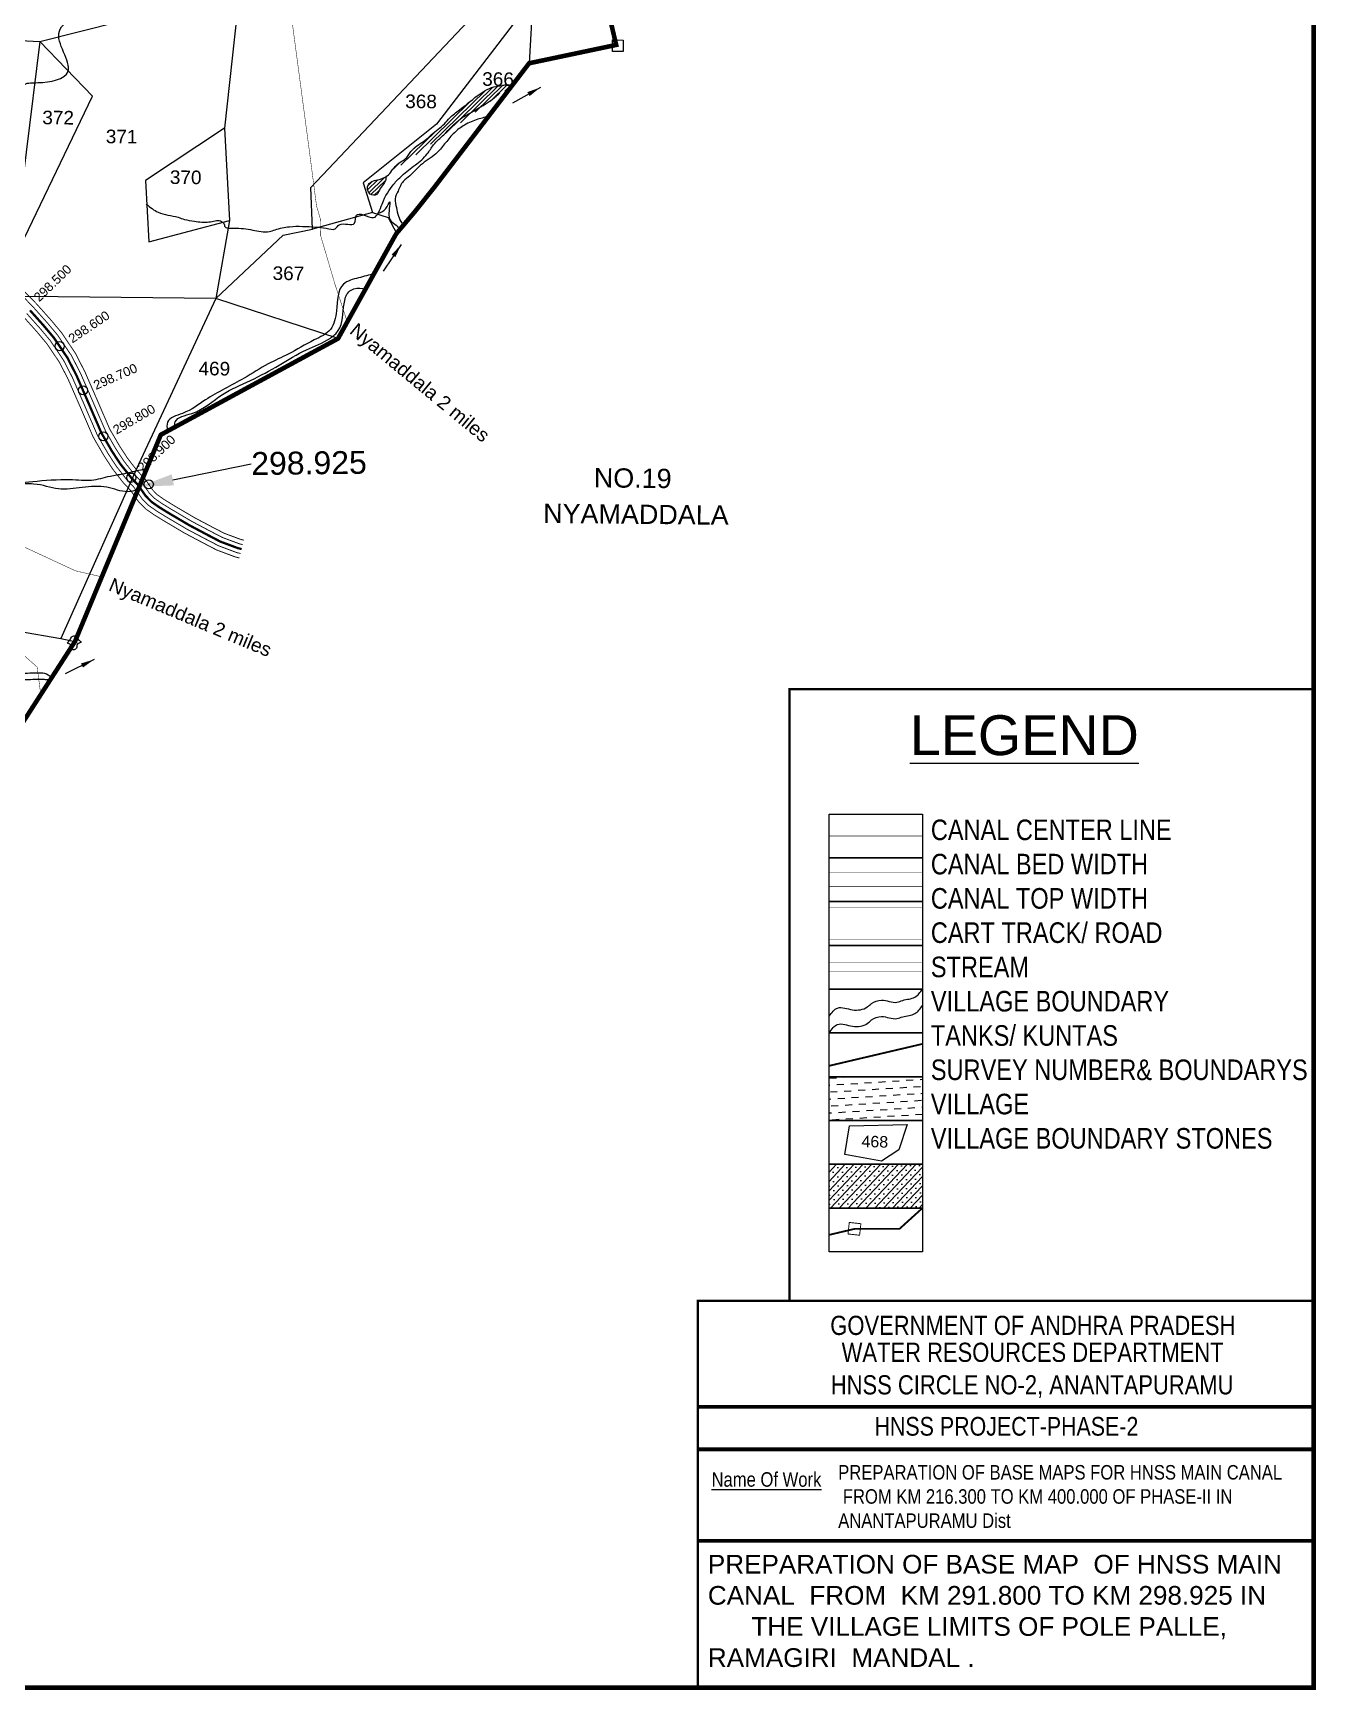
# Model space of a CAD drawing. Header units: feet. Extents: x 771100 to 779038, y 1577893 to 1588127.
# Drawn here: x 776065 to 778868, y 1577893 to 1581513 of the extents above; entities that cross this region are included whole.
import ezdxf
from ezdxf import colors
from ezdxf.entities.mleader import LeaderData, LeaderLine
from ezdxf.enums import TextEntityAlignment as Align
from ezdxf.math import Vec2, Vec3

# ---------------------------------------------------------------- set-up
doc = ezdxf.new("R2010")
doc.units = ezdxf.units.FT
doc.header["$LTSCALE"] = 15
doc.header["$MEASUREMENT"] = 0
doc.header["$PDMODE"] = 32
doc.header["$PDSIZE"] = 20
doc.linetypes.add('ACAD_ISO02W100', pattern=[15, 12, -3])
doc.linetypes.add('HIDDEN2', pattern=[0.1875, 0.125, -0.0625])
for name, color, linetype in [('CANAL1', 7, 'Continuous'), ('CSMark', 72, 'Continuous'), ('FRAME 025', 7, 'Continuous'), ('PAPER SIZE', 10, 'Continuous'), ('PLOT', 7, 'Continuous'), ('PLOT NO', 7, 'Continuous'), ('ROADS', 6, 'Continuous'), ('TABLE', 7, 'Continuous'), ('tank', 4, 'Continuous'), ('TANKS-STREAM', 4, 'Continuous'), ('TEXT', 7, 'Continuous'), ('TITLEBLOCK', 7, 'Continuous'), ('VILLAGE', 30, 'Continuous'), ('VILLAGE STONES', 240, 'Continuous')]:
    doc.layers.add(name, color=color, linetype=linetype)
doc.layers.add('VILLAGE BOUNDRY', color=5, linetype='HIDDEN2', lineweight=100)
doc.styles.add('A', font='arial.ttf')
doc.styles.add('ARIALN', font='ARIALN.TTF')
doc.styles.get("Standard").update_dxf_attribs({"font": 'arial.ttf'})
doc.linetypes.add('DOTS', pattern='A,1e-06,-3,["●",Standard,S=3,R=0,X=-1.25,Y=-1.25],-3', length=6.000001)
doc.dimstyles.get("Standard").update_dxf_attribs({"dimtxt": 0.18, "dimasz": 0.18, "dimexe": 0.18, "dimexo": 0.0625, "dimgap": 0.09, "dimtad": 0, "dimtih": 1, "dimtoh": 1, "dimdec": 4, "dimzin": 0, "dimdsep": 46, "dimtxsty": 'Standard', "dimcen": 0.09, "dimadec": 0, "dimazin": 0, "dimtfac": 1, "dimtdec": 4, "dimtofl": 0, "dimtmove": 0, "dimatfit": 3, "dimfxl": 1, "dimtolj": 1, "dimtzin": 0, "dimarcsym": 0})

msp = doc.modelspace()

# ---------------------------------------------------------------- hatches: boundary and pattern name
at = {"layer": 'tank'}
h = msp.add_hatch(dxfattribs=at)
h.set_pattern_fill('DASH', color=256, scale=121.505087, angle=3.5405, style=0)
h.set_pattern_definition([(3.5405362, (4521.49, -117899.48), (14.2212084, 16.09708578), [15.18813582, -15.18813582])])
h.paths.add_polyline_path([(777804.4, 1579232.3), (778008.4, 1579232.3), (778008.4, 1579136.7), (777804.4, 1579136.7)])
at = {"layer": 'TANKS-STREAM'}
h = msp.add_hatch(dxfattribs=at)
h.set_pattern_fill('ANSI31', color=256, scale=49.440822, angle=-0.6001)
h.set_pattern_definition([(44.39992316, (-7831.697, 26050.414), (-4.32398543, 4.415520388), [])])
edge = h.paths.add_edge_path()
edge.add_spline(control_points=[(777113.8, 1581398.7), (777108.5, 1581399.7), (777100.4, 1581401.3), (777086.7, 1581397.3), (777064, 1581395.5), (777032.6, 1581374.2), (777003, 1581349.1), (776977.1, 1581330.7), (776960.4, 1581309.1), (776939.6, 1581296), (776919, 1581273.9), (776894.6, 1581263.9), (776882.3, 1581237.1), (776855.5, 1581226.8), (776843.8, 1581199.9), (776822.5, 1581192.9), (776807.9, 1581190), (776793.3, 1581182.2), (776796.4, 1581158.8), (776817.7, 1581156.9), (776821.7, 1581171.7), (776829.2, 1581180.6), (776836, 1581190.6), (776836.5, 1581197.5), (776836.7, 1581201.1)], knot_values=[0, 0, 0, 0, 15.904713, 24.503512, 42.856624, 84.458263, 134.80407, 162.377727, 179.769076, 217.014376, 235.70285, 271.185267, 292.131874, 320.537179, 352.083117, 373.797926, 384.43162, 398.232756, 419.428685, 434.381395, 445.786333, 460.60708, 470.625033, 481.297577, 481.297577, 481.297577, 481.297577], degree=3, periodic=0)
at = {"layer": 'VILLAGE', "linetype": 'Continuous'}
h = msp.add_hatch(dxfattribs=at)
h.set_pattern_fill('SACNCR', color=256, scale=150, angle=1.5303, style=0)
h.set_pattern_definition([(46.5303199, (4189.109, -9448.021), (-10.20569814, 9.6745869), []), (46.5303199, (4199.049, -9447.755), (-10.20569814, 9.6745869), [0, -14.0625])])
h.paths.add_polyline_path([(777804.4, 1579041), (778008.4, 1579041), (778008.4, 1578945.3), (777804.4, 1578945.3)])

# ---------------------------------------------------------------- linework, layer by layer
msp.add_point((776318, 1580527))
at = {"layer": 'CANAL1', "color": 5, "const_width": 2}
for points in [[(776035.4, 1580945.3), (776065.8, 1580913.9), (776096.2, 1580879.9), (776119, 1580852.7), (776149, 1580808.3), (776169.2, 1580768.8), (776195.6, 1580708.3), (776223.4, 1580643.6), (776246, 1580604.6), (776263.5, 1580577.9), (776284.5, 1580550.8), (776301.4, 1580532.8), (776319.1, 1580507.8), (776330.2, 1580496.5), (776345.9, 1580485.5), (776366, 1580473.1), (776411.3, 1580446.3), (776451.5, 1580425), (776478.8, 1580410.8), (776516.2, 1580396.8), (776523.4, 1580395.1)], [(776051.2, 1580900.3), (776081.1, 1580866.8), (776103, 1580840.7), (776131.7, 1580798.1), (776151.1, 1580760.2), (776177.3, 1580700.3), (776205.5, 1580634.6), (776229, 1580594.1), (776247.2, 1580566.3), (776269.2, 1580537.8), (776285.9, 1580520.1), (776303.7, 1580494.9), (776317.2, 1580481.2), (776334.9, 1580468.7), (776355.6, 1580456), (776401.5, 1580428.8), (776442.2, 1580407.3), (776470.7, 1580392.5), (776510.5, 1580377.6), (776518.5, 1580375.7)]]:
    msp.add_lwpolyline(points, dxfattribs=at)
at = {"layer": 'CANAL1', "color": 1, "const_width": 2}
for points in [[(776042.3, 1580952.5), (776073.2, 1580920.7), (776103.7, 1580886.5), (776127, 1580858.8), (776157.6, 1580813.4), (776178.3, 1580773), (776204.8, 1580712.3), (776232.4, 1580648.1), (776254.6, 1580609.9), (776271.6, 1580583.8), (776292.1, 1580557.3), (776309.2, 1580539.2), (776326.8, 1580514.2), (776336.7, 1580504.1), (776351.4, 1580493.8), (776371.2, 1580481.6), (776416.1, 1580455), (776456.1, 1580433.8), (776482.9, 1580419.9), (776519.1, 1580406.4), (776525.8, 1580404.8)], [(776043.9, 1580893.4), (776073.5, 1580860.3), (776095, 1580834.6), (776123.1, 1580793), (776142.1, 1580755.9), (776168.1, 1580696.4), (776196.6, 1580630.1), (776220.5, 1580588.9), (776239, 1580560.5), (776261.6, 1580531.3), (776278.1, 1580513.8), (776296, 1580488.5), (776310.7, 1580473.5), (776329.4, 1580460.4), (776350.5, 1580447.4), (776396.6, 1580420.1), (776437.6, 1580398.4), (776466.6, 1580383.3), (776507.6, 1580368), (776516.1, 1580366)]]:
    msp.add_lwpolyline(points, dxfattribs=at)
at = {"layer": 'CANAL1', "color": 1, "linetype": 'HIDDEN2', "ltscale": 5, "const_width": 5}
msp.add_lwpolyline([(776058.5, 1580907.1), (776088.6, 1580873.4), (776111, 1580846.7), (776140.4, 1580803.2), (776160.2, 1580764.5), (776186.4, 1580704.3), (776214.5, 1580639.1), (776237.5, 1580599.4), (776255.3, 1580572.1), (776279.8, 1580541.2), (776279.8, 1580541.2), (776293.6, 1580526.5), (776311.4, 1580501.4), (776323.7, 1580488.8), (776340.4, 1580477.1), (776360.8, 1580464.5), (776406.4, 1580437.6), (776446.9, 1580416.1), (776474.7, 1580401.6), (776513.4, 1580387.2), (776521, 1580385.4)], dxfattribs=at)
at = {"layer": 'CANAL1', "color": 1, "linetype": 'HIDDEN2', "ltscale": 100, "const_width": 1}
msp.add_lwpolyline([(777804.4, 1579758.5), (778008.4, 1579758.5)], dxfattribs=at)
at = {"layer": 'CANAL1', "color": 5, "ltscale": 100, "const_width": 1}
for points in [[(778008.4, 1579677.8), (777804.4, 1579677.8)], [(778008.4, 1579647.8), (777804.4, 1579647.8)]]:
    msp.add_lwpolyline(points, dxfattribs=at)
at = {"layer": 'CANAL1', "color": 1, "ltscale": 100, "const_width": 1}
for points in [[(778008.4, 1579602.2), (777804.4, 1579602.2)], [(778008.4, 1579532.2), (777804.4, 1579532.2)]]:
    msp.add_lwpolyline(points, dxfattribs=at)
at = {"layer": 'CSMark', "color": 5, "const_width": 5}
for points in [[(778863, 1578742.6), (777718.1, 1578742.6), (777718.1, 1580079.2), (778863, 1580079.2)], [(778863.3, 1578742.6), (777517.9, 1578742.6), (777517.9, 1577897.6), (778863.3, 1577897.6)]]:
    msp.add_lwpolyline(points, close=True, dxfattribs=at)
at = {"layer": 'CSMark', "color": 3}
for p in [(776123.2, 1580828.7), (776174.3, 1580732.1), (776218.7, 1580631.9), (776279.8, 1580541.2)]:
    msp.add_point(p, dxfattribs=at)
at = {"layer": 'FRAME 025', "lineweight": -3, "const_width": 8.16}
for points in [[(777519.6, 1578510.9), (778863, 1578510.9)], [(777519.6, 1578418.2), (778863, 1578418.2)], [(777519.6, 1578218.4), (778863, 1578218.4)]]:
    msp.add_lwpolyline(points, dxfattribs=at)
at = {"layer": 'PAPER SIZE', "color": 5, "const_width": 10}
msp.add_lwpolyline([(771105.5, 1588121.9), (778863, 1588121.9), (778863, 1577897.6), (771105.5, 1577897.6)], close=True, dxfattribs=at)
at = {"layer": 'PLOT'}
for points in [[(775698.8, 1581540.8), (775950.9, 1581501.4), (776079.7, 1581494.6), (776516.6, 1581605.1), (776582.3, 1581706.4), (776690.8, 1581726.7), (776906.5, 1581991.7), (776984.7, 1581955.4), (777048.3, 1581954.9), (777129.7, 1582171.4), (777578.4, 1581994.9)], [(776516.6, 1581605.1), (776483.8, 1581305.1), (776494.1, 1581103.2), (776464.6, 1580932.6), (776611.6, 1581071.2), (776676, 1581084.2)], [(776806.9, 1581121.1), (776676, 1581084.2), (776672.2, 1581175.6), (777092.6, 1581620.8)], [(777157.5, 1581589.3), (776946.7, 1581314), (776786.3, 1581185.8), (776806.9, 1581121.1), (776841.3, 1581109.8), (776859.6, 1581075.5)], [(777157.5, 1581589.3), (777149, 1581446.9)], [(776731.5, 1580845.3), (776464.6, 1580932.6), (776120.3, 1580936.4), (775958.4, 1580937.2), (775540, 1580931.7), (775794.2, 1581093.1), (775828.2, 1581087.2), (775885.6, 1581046.4), (775918.9, 1581031.4), (775963, 1581040.9), (776004.1, 1581028), (776020, 1581011), (776194.8, 1581375), (776079.7, 1581494.6), (776020, 1581011)], [(776483.8, 1581305.1), (776311, 1581190.4), (776317.9, 1581056.9), (776494.1, 1581103.2)], [(776464.6, 1580932.6), (776295.3, 1580570.4), (776125.6, 1580189.7)], [(773063.9, 1579966), (773254.6, 1579810.8), (773457, 1579520), (773487.8, 1579462.7), (773468.8, 1579285.7), (773457, 1579154.2), (773785.4, 1578879.9), (773907.4, 1578977.7), (774204.8, 1579010.5), (774460.2, 1579266.5), (774607.8, 1579419.7), (774876.2, 1579650.6), (775036.1, 1579787.8), (775298.8, 1580012.5), (775426.8, 1580121), (775645, 1580210.8), (775808.6, 1580202.8), (776033.1, 1580206.1), (776125.6, 1580189.7), (776156.8, 1580183.5)]]:
    msp.add_lwpolyline(points, dxfattribs=at)
at = {"layer": 'PLOT NO'}
for points in [[(777804.4, 1579806.3), (778008.4, 1579806.3), (778008.4, 1579710.6), (777804.4, 1579710.6)], [(777804.4, 1579710.6), (778008.4, 1579710.6), (778008.4, 1579615), (777804.4, 1579615)], [(777804.4, 1579615), (778008.4, 1579615), (778008.4, 1579519.3), (777804.4, 1579519.3)], [(777804.4, 1579519.3), (778008.4, 1579519.3), (778008.4, 1579423.7), (777804.4, 1579423.7)], [(777804.4, 1579423.7), (778008.4, 1579423.7), (778008.4, 1579328), (777804.4, 1579328)], [(777804.4, 1579328), (778008.4, 1579328), (778008.4, 1579232.3), (777804.4, 1579232.3)], [(777804.4, 1579232.3), (778008.4, 1579232.3), (778008.4, 1579136.7), (777804.4, 1579136.7)], [(777804.4, 1579136.7), (778008.4, 1579136.7), (778008.4, 1579041), (777804.4, 1579041)], [(777804.4, 1579041), (778008.4, 1579041), (778008.4, 1578945.3), (777804.4, 1578945.3)], [(777804.4, 1578945.3), (778008.4, 1578945.3), (778008.4, 1578849.7), (777804.4, 1578849.7)]]:
    msp.add_lwpolyline(points, close=True, dxfattribs=at)
msp.add_lwpolyline([(777838.6, 1579062.3), (777849, 1579125.4), (777975, 1579128.2), (777956.8, 1579072.9), (777918.8, 1579047.6), (777838.6, 1579062.3)], dxfattribs=at)
at = {"layer": 'PLOT NO', "color": 4}
for points in [[(777804.4, 1579364.5), (777823.1, 1579382.5), (777855.9, 1579378.7), (777887.9, 1579384.8), (777897.3, 1579392.4), (777918.9, 1579399.7), (777936, 1579397), (777952.7, 1579395.2), (777965.4, 1579399.2), (777991.9, 1579406.3), (778008.4, 1579423.7)], [(777804.4, 1579328.6), (777823.1, 1579346.7), (777855.9, 1579342.8), (777887.9, 1579348.9), (777897.3, 1579356.6), (777918.9, 1579363.9), (777936, 1579361.1), (777952.7, 1579359.4), (777965.4, 1579363.4), (777991.9, 1579370.5), (778008.4, 1579387.8)]]:
    msp.add_spline(points, degree=3, dxfattribs=at)
at = {"layer": 'ROADS', "linetype": 'HIDDEN2', "ltscale": 10, "const_width": 1}
for points in [[(776751.6, 1580882.1), (776724.2, 1580966.1), (776693.7, 1581069.6), (776692.9, 1581106.5), (776684.4, 1581136), (776669.2, 1581252.9), (776621.8, 1581608.4), (776588.7, 1581691.9), (776515.2, 1581786.9), (776506.3, 1581822.1), (776439, 1581930.6), (776395, 1582016.3), (776369.9, 1582046.6), (776310.5, 1582185.6), (776283.5, 1582219.6), (776279.9, 1582261.5), (776258.4, 1582328), (776254.1, 1582361.4), (776184.5, 1582496.4), (776187.4, 1582586.9)], [(776213.9, 1580325), (776157.7, 1580337.9), (776028.2, 1580398.1), (775856.8, 1580409.5), (775708.3, 1580421.6), (775679.4, 1580425.6), (775670.2, 1580450.5), (775570.4, 1580500.2), (775543.9, 1580491.2), (775502.2, 1580517.2), (775487.1, 1580553.8), (775407.6, 1580599.7), (775346.2, 1580668.6), (775257.4, 1580767.5), (775187, 1580820.1), (775130.1, 1580869.4), (775063.8, 1580896.6)], [(777804.4, 1579461.5), (778008.4, 1579461.5)]]:
    msp.add_lwpolyline(points, dxfattribs=at)
at = {"layer": 'ROADS', "linetype": 'DOTS', "ltscale": 0.5, "const_width": 1}
for points in [[(776080.9, 1580076.1), (776074.1, 1580127.5), (776023.3, 1580173)], [(777804.4, 1579481.5), (778008.4, 1579481.5)]]:
    msp.add_lwpolyline(points, dxfattribs=at)
at = {"layer": 'TANKS-STREAM'}
for points in [[(777623.7, 1581996.1), (777584.2, 1582051.1), (777578.4, 1582074.7), (777565.2, 1582110.3), (777551, 1582137), (777527.2, 1582158.8), (777475, 1582173), (777426.2, 1582179.9), (777380.2, 1582186.3), (777343.6, 1582186.7), (777274.5, 1582196.6), (777204.3, 1582207.9), (777142.2, 1582215.9), (777108.1, 1582220.9), (777081.8, 1582227.1), (777054.1, 1582234.1), (777023.9, 1582241.1), (776954, 1582243.9), (776932.8, 1582241.7), (776902.9, 1582233.2), (776873.3, 1582228.2), (776842.4, 1582224.7), (776824.8, 1582227.7), (776803.4, 1582230.4), (776728.7, 1582249.1), (776654.4, 1582270.9), (776615.1, 1582282.9), (776486.5, 1582307), (776470.1, 1582302.6), (776434.6, 1582291.8), (776395.1, 1582282.1), (776353.9, 1582264.5), (776328, 1582262), (776273.6, 1582267.1), (776258.1, 1582290.3), (776209.5, 1582320.5), (776187.6, 1582352), (776126.8, 1582384.7), (776073.3, 1582405.5), (776045.4, 1582411.3), (775993.4, 1582411.9), (775964.8, 1582400.5), (775905.8, 1582390.8), (775871.7, 1582378.4), (775840.4, 1582362.5), (775808.4, 1582346.6), (775764.2, 1582316), (775742.1, 1582300.7), (775714.3, 1582276.9), (775685.8, 1582252.5), (775634.2, 1582216), (775592.3, 1582200.9), (775574.3, 1582173.5), (775561.4, 1582151), (775553.5, 1582138.4), (775550.5, 1582128.5), (775568.7, 1582108.5), (775576.4, 1582103.5), (775591.1, 1582089.2), (775613.5, 1582062.9), (775630.3, 1582042.2), (775645.6, 1582018), (775668.4, 1581964.4), (775689.7, 1581902.7), (775695.2, 1581885.7), (775688, 1581878.7), (775658, 1581850.7), (775646.6, 1581841.7), (775631.6, 1581831.2), (775617.4, 1581822.2), (775591.8, 1581812.6), (775581.2, 1581812), (775577.5, 1581796.5), (775567.3, 1581769.9), (775561.5, 1581746.7), (775534.5, 1581724.7), (775523.8, 1581704.3), (775497.6, 1581696.5), (775474.5, 1581689.8), (775459.8, 1581683.7), (775418.1, 1581665.9), (775399.9, 1581651.5), (775389.6, 1581632.5), (775384.6, 1581621), (775368.4, 1581604.8), (775362, 1581597.3), (775356.4, 1581593.5), (775337.6, 1581589.9), (775308.9, 1581591.4), (775265.3, 1581591.9), (775234.7, 1581592.9), (775210.7, 1581599), (775198.9, 1581603.7), (775183.9, 1581602.8), (775148.3, 1581596.6), (775120.8, 1581590.6), (775099.7, 1581579), (775050.1, 1581562.9), (775024.3, 1581550.4), (775019.2, 1581541.5), (774976.8, 1581528.6), (774944.9, 1581513.9), (774934.7, 1581499.6), (774927.2, 1581475.7), (774925.3, 1581451.3), (774925.6, 1581425.7), (774926.6, 1581411.8), (774910.1, 1581387.1), (774890.4, 1581367.8), (774862.4, 1581350.3), (774839.4, 1581331.7), (774828.7, 1581320.7), (774819.1, 1581311.9), (774800.7, 1581308.2), (774778.6, 1581276.1), (774775.3, 1581270.6), (774752.1, 1581237.3), (774728.3, 1581219.5), (774711.7, 1581204.6), (774700.7, 1581201.1), (774677.8, 1581209.3), (774653.7, 1581217), (774623.4, 1581225.5), (774605.1, 1581232), (774580, 1581237.7), (774541.7, 1581243.3), (774492.3, 1581246), (774467.7, 1581249.6), (774428.9, 1581258.2), (774379.6, 1581267.2), (774312.6, 1581274.5), (774278.1, 1581288.9), (774251.9, 1581297.4), (774210.8, 1581318.2), (774172.7, 1581330), (774128.1, 1581337.9), (774081.2, 1581340.2), (774056.1, 1581326.4), (774034.1, 1581314.4), (774002.8, 1581300.3), (774000.9, 1581281.5), (774008.5, 1581261.7), (774005.4, 1581254.7), (773998.2, 1581240.9), (773991.9, 1581229.2), (773973, 1581220.6), (773959.8, 1581211.5), (773930.2, 1581193), (773910.4, 1581185.4), (773819.3, 1581195.5), (773780.2, 1581185.8), (773773, 1581167.1), (773768.9, 1581152.2), (773764.4, 1581139.2), (773752.5, 1581133.6), (773733.2, 1581131.2), (773699.1, 1581112.9), (773692.8, 1581098.6), (773685.2, 1581084.6), (773684.6, 1581069.8), (773685.8, 1581063.6), (773691.8, 1581048.7), (773704.8, 1581030.1), (773719.1, 1581013.8), (773726.4, 1581000.6), (773730.2, 1580989.2), (773727.8, 1580967.3), (773725.7, 1580939.8), (773713.5, 1580900.5), (773708, 1580880), (773705.8, 1580841), (773706.6, 1580825.7), (773705.1, 1580811.3), (773696.5, 1580784), (773691.5, 1580772.6), (773683, 1580757.4), (773674.5, 1580740), (773663.5, 1580729.1), (773646.7, 1580717.5), (773631.2, 1580706.3), (773616, 1580679.3), (773596.6, 1580665.9), (773582, 1580648.1), (773579.5, 1580626.4), (773568.8, 1580614.2), (773554.1, 1580589), (773536.3, 1580562), (773526.1, 1580547.7), (773520.2, 1580528.9), (773511.7, 1580513.7), (773498.7, 1580491.1), (773454.5, 1580462.4), (773413.6, 1580446.6), (773383.6, 1580431.6), (773361.6, 1580423.5), (773297.8, 1580400.1), (773264, 1580390), (773246.4, 1580383.6), (773242.6, 1580363.9), (773244.9, 1580343.5), (773235.2, 1580331.7), (773211.4, 1580326.7), (773194.7, 1580322.1), (773179.8, 1580317.4), (773163.5, 1580307.1), (773146.3, 1580297.2), (773124.3, 1580290), (773104.9, 1580284.9), (773074.2, 1580279.6), (773063.8, 1580266.8), (773026.8, 1580251.5), (772977, 1580229.7), (772955.4, 1580212.4), (772932.9, 1580196.9), (772917, 1580188.3), (772898.4, 1580171.8), (772882.5, 1580156.7), (772868.7, 1580138.9), (772841.7, 1580121), (772835.4, 1580107.4), (772815.5, 1580088.4), (772795.6, 1580073.7), (772774.4, 1580059.9), (772753.7, 1580047), (772732.9, 1580033.7), (772722.6, 1580013.2), (772715.8, 1579995), (772712.6, 1579978.4), (772700.6, 1579959.7), (772676.8, 1579951.7), (772661, 1579947), (772635.8, 1579932.4), (772628.8, 1579928.1), (772617.3, 1579916.8), (772610.6, 1579905.5), (772578.5, 1579852.4), (772566.4, 1579831.6), (772554.3, 1579810.7), (772541.4, 1579786.3), (772529.9, 1579759.9), (772524.1, 1579740.3), (772516.2, 1579722.9), (772511.1, 1579706.9), (772507.5, 1579692.2), (772482.6, 1579659.6), (772473, 1579622.9), (772458.2, 1579608.4), (772440.3, 1579579.2), (772433.2, 1579566), (772430.2, 1579547.8), (772434.2, 1579528.9), (772441, 1579508.5), (772444.1, 1579483.5), (772406.8, 1579463.6), (772389.9, 1579454.6), (772373.7, 1579449.2), (772359.7, 1579445.2), (772347.7, 1579442.5), (772331.6, 1579440.6), (772316.2, 1579441.4), (772305, 1579448.5), (772287.6, 1579460.6), (772259.2, 1579482.6), (772241.1, 1579496.1), (772204.3, 1579528), (772133, 1579589.4), (772074, 1579638.3), (772035.9, 1579678.6), (772004, 1579709), (771960.2, 1579749.4), (771931.1, 1579779.8), (771897.8, 1579806.7), (771845.5, 1579859.6), (771805.9, 1579890.8), (771769.7, 1579908)], [(775781.4, 1581036.7), (775799.2, 1581068.2), (775810.5, 1581106.1), (775838.3, 1581137), (775858.4, 1581159.5), (775888, 1581186.6), (775938, 1581249.3), (775971.2, 1581295.7), (775989, 1581327.7), (776005.2, 1581343.6), (776017.2, 1581354.8), (776046.5, 1581400.8), (776075.5, 1581404.6), (776141.6, 1581428.9), (776122.6, 1581517), (776150.9, 1581552.2), (776167.5, 1581592.5), (776199.6, 1581632.4), (776225.1, 1581672.7), (776249, 1581698), (776260.1, 1581715.9), (776274.4, 1581728.5), (776306.7, 1581740.4), (776327.2, 1581750.1), (776375.8, 1581770.2), (776391.5, 1581780.5), (776417.2, 1581789.6), (776459.6, 1581818), (776473.1, 1581841.5), (776497.1, 1581873.9), (776540.3, 1581930), (776583.3, 1581963.6), (776592.4, 1581979.1), (776607.2, 1581992.1), (776619.6, 1581999.6), (776634.3, 1582004.1), (776655.7, 1582011.5), (776678.9, 1582014.5), (776702.1, 1582015.7), (776732.5, 1582019.5), (776810.1, 1582056.9), (776873.4, 1582092.7), (776974.8, 1582111), (776998.6, 1582119.7), (777040.8, 1582150.1), (777093.7, 1582179.4), (777111.2, 1582184.8), (777129.1, 1582177.1)], [(776312.5, 1581139.1), (776338.5, 1581121.3), (776382.1, 1581110.3), (776395.8, 1581105.8), (776417.6, 1581101.8), (776433.8, 1581099.8), (776449.4, 1581100.2), (776463.2, 1581102.6), (776474.4, 1581102.5), (776482.5, 1581095.5), (776483.7, 1581091.1), (776502.4, 1581086.6), (776545.4, 1581082.4), (776581.6, 1581079.5), (776594.1, 1581083.1), (776625.4, 1581089.7), (776682.2, 1581089.1), (776705.9, 1581086.3), (776725.3, 1581085.5), (776734.1, 1581094.1), (776767.8, 1581097.5), (776771.8, 1581114.9), (776786.1, 1581116), (776809.2, 1581109.6), (776827.8, 1581139.4), (776853.3, 1581182.8), (776870.9, 1581201.3), (776900.5, 1581224.7), (776926.4, 1581248.8), (776940.3, 1581268.6), (776962.4, 1581290.8), (776999, 1581325.3), (777022.2, 1581339.4), (777074, 1581372.8), (777084.7, 1581382.1)], [(776836.7, 1581201.1), (776835.1, 1581190.7), (776830.1, 1581182.1), (776821.9, 1581169.9), (776816.3, 1581160.1), (776801.5, 1581161.2), (776797.8, 1581181.8), (776808.9, 1581189.7), (776819.1, 1581192.4), (776838.9, 1581200.7), (776859.1, 1581224.5), (776881.7, 1581241.1), (776893.9, 1581257.9), (776922.1, 1581278.7), (776935.8, 1581291.1), (776964, 1581314.8), (776975.5, 1581327.6), (776996.6, 1581344.9), (777035.8, 1581375.6), (777072, 1581395.2), (777089.8, 1581398.4), (777098.1, 1581400.1), (777113.8, 1581398.7)], [(777059.8, 1581330.6), (777033.5, 1581323.4), (777004.7, 1581309.9), (776983.2, 1581292.7), (776945.2, 1581249.2), (776911.9, 1581224), (776888.5, 1581201.2), (776874, 1581188.9), (776862.6, 1581167.8), (776856.2, 1581150.4), (776859.1, 1581131.6), (776863.3, 1581112.9), (776871.2, 1581097.2)], [(776820.3, 1581119.6), (776836, 1581129.4), (776844.2, 1581144.3), (776842.7, 1581114.4), (776845.1, 1581105), (776855.6, 1581095.5), (776864.2, 1581085.4), (776865.4, 1581082.3)], [(776810.2, 1580987.1), (776776.3, 1580978), (776743.5, 1580964.2), (776727.9, 1580906.3), (776714.8, 1580865.3), (776679.4, 1580842.3), (776622.4, 1580811.3), (776579.1, 1580790.1), (776526.4, 1580758.9), (776442.2, 1580711.5), (776391.7, 1580681.8), (776358.9, 1580662.8), (776359.1, 1580643.3)], [(776374.1, 1580651.4), (776376, 1580663.4), (776412.1, 1580681.7), (776479.1, 1580723.2), (776540.1, 1580753.8), (776603, 1580787.5), (776662.4, 1580820.7), (776714.8, 1580846.4), (776732, 1580862.8), (776744.7, 1580921.6), (776755.2, 1580947.4), (776766.2, 1580954), (776792.6, 1580954.2)], [(776301.9, 1580517.8), (776271.9, 1580510.8), (776226.6, 1580520.4), (776120.5, 1580517), (776066.2, 1580527.5), (776034.5, 1580527.8), (776144.3, 1580537.5), (776193.2, 1580536.1), (776234.1, 1580544.8), (776261.4, 1580549.9), (776295.9, 1580557.7), (776317.7, 1580562)], [(776100.2, 1580099.1), (776089.9, 1580100.1), (776049.7, 1580099.6), (776001.5, 1580100.6), (775965.9, 1580099.2), (775941.6, 1580103), (775991.2, 1580109.7), (776025.5, 1580112.5), (776053, 1580114.5), (776074.7, 1580115.1), (776090.5, 1580114.1), (776106.1, 1580105.3)]]:
    msp.add_spline(points, degree=3, dxfattribs=at)
at = {"layer": 'VILLAGE BOUNDRY', "lineweight": -2, "ltscale": 10, "const_width": 10}
msp.add_lwpolyline([(777301.1, 1581648.3), (777339.3, 1581487), (777149, 1581446.9), (776941.7, 1581175.7), (776898.8, 1581121.9), (776858.6, 1581074.3), (776731.5, 1580845.3), (776344.3, 1580635.2), (776156.8, 1580183.5), (775913.2, 1579805.3)], dxfattribs=at)
at = {"layer": 'VILLAGE BOUNDRY', "linetype": 'ACAD_ISO02W100', "ltscale": 2, "const_width": 4}
for points in [[(777804.4, 1579256.2), (778008.4, 1579304.1)], [(777804.4, 1578886.8), (777860.8, 1578900.1), (777958.4, 1578900.1), (778008.4, 1578945.3)]]:
    msp.add_lwpolyline(points, dxfattribs=at)
at = {"layer": 'VILLAGE STONES'}
msp.add_lwpolyline([(777331.1, 1581497.8), (777354.8, 1581497.6), (777354.6, 1581472.5), (777330.9, 1581472.8)], close=True, dxfattribs=at)
at = {"layer": 'VILLAGE STONES', "const_width": 2.03}
msp.add_lwpolyline([(777848.6, 1578914), (777873.9, 1578911.2), (777871.1, 1578886), (777845.8, 1578888.8)], close=True, dxfattribs=at)
at = {"layer": 'VILLAGE STONES'}
msp.add_spline([(776139.9, 1580179.7), (776145.6, 1580186.7), (776150.7, 1580194.3), (776157.5, 1580195.5), (776163.8, 1580187.7), (776170.3, 1580182.2), (776161.2, 1580176.9), (776160.4, 1580168.8), (776148.8, 1580166.3), (776146.7, 1580176.4), (776140.2, 1580180)], degree=3, dxfattribs=at)

# ---------------------------------------------------------------- texts
at = {"layer": 'CSMark', "color": 1}
for s, rotation, p in [('298.500', 44.1401, (776071.6, 1580931.5)), ('298.600', 34.0357, (776145.5, 1580842.7)), ('298.700', 23.5915, (776198.7, 1580742.2)), ('298.800', 30.1222, (776242.3, 1580643.8)), ('298.900', 43.5909, (776298.3, 1580559.8))]:
    msp.add_text(s, height=20, rotation=rotation, dxfattribs=at).set_placement(p, align=Align.MIDDLE_LEFT)
at = {"layer": 'PLOT NO'}
for s, height, rotation, p in [('366', 29.66, 359.3999, (777081.2, 1581412.3)), ('372', 29.66, 359.3999, (776120, 1581328.2)), ('368', 29.66, 359.3999, (776912.9, 1581363.6)), ('371', 29.66, 359.3999, (776258.7, 1581286.8)), ('370', 29.66, 359.3999, (776398.7, 1581197.8)), ('367', 29.66, 359.3999, (776623.2, 1580988)), ('469', 29.66, 359.3999, (776461.3, 1580779.8)), ('468', 25, 358.6877, (777904.4, 1579090.6))]:
    msp.add_text(s, height=height, rotation=rotation, dxfattribs=at).set_placement(p, align=Align.MIDDLE_CENTER)
for rotation, p in [(320.4716, (776754.6, 1580858.5)), (337.254, (776228.1, 1580295.9))]:
    msp.add_text('Nyamaddala 2 miles', height=30, rotation=rotation, dxfattribs=at).set_placement(p)
at = {"layer": 'TABLE', "extrusion": (0.000201441, 0.004807, 0.999988), "style": 'A'}
msp.add_text('%%ULEGEND', height=87.15, rotation=359.9999, dxfattribs=at).set_placement((778231, 1579959.7, 7751.4), align=Align.MIDDLE)
at = {"layer": 'TEXT', "color": 1}
for s, p in [('NO.19', (777290.2, 1580520.3)), ('NYAMADDALA', (777179.5, 1580442.6))]:
    msp.add_text(s, height=42.12, rotation=359.3999, dxfattribs=at).set_placement(p)
at = {"layer": 'TITLEBLOCK', "extrusion": (0.000201441, 0.004807, 0.999988), "style": 'ARIALN'}
for s, height, p in [('GOVERNMENT OF ANDHRA PRADESH ', 41.901, (777807, 1578649.2, 7738.6)), ('WATER RESOURCES DEPARTMENT  ', 41.901, (777831.9, 1578590.4, 7737.9)), ('HNSS CIRCLE NO-2, ANANTAPURAMU', 41.901, (777808.2, 1578519.3, 7737.5)), ('HNSS PROJECT-PHASE-2', 40.805, (777903.7, 1578429.2, 7739.3)), ('%%UName Of Work', 31.684, (777547.6, 1578317.6, 7739.7))]:
    msp.add_text(s, height=height, rotation=359.9999, dxfattribs=at).set_placement(p)
at = {"layer": 'TITLEBLOCK', "extrusion": (0.000201441, 0.004807, 0.999988), "attachment_point": 1, "text_direction": (1, -1e-06, -0.000201), "style": 'ARIALN'}
for s, insert, char_height, width in [('CANAL CENTER LINE \\PCANAL BED WIDTH {\\H1.5288x; }\\PCANAL TOP WIDTH {\\H1.3525x; }\\PCART TRACK/ ROAD{\\H1.4113x; }\\PSTREAM {\\H1.3917x; }\\PVILLAGE BOUNDARY{\\H1.3982x; }\\PTANKS/ KUNTAS{\\H1.3961x; }\\PSURVEY NUMBER& BOUNDARYS{\\H1.3968x; }\\PVILLAGE{\\H1.3966x; }\\PVILLAGE BOUNDARY STONES{\\H1.3966x; }', (778026.8, 1579794.4), 44.934, 942.081), ('PREPARATION OF BASE MAPS FOR HNSS MAIN CANAL\\P FROM KM 216.300 TO KM 400.000 OF PHASE-II IN ANANTAPURAMU Dist', (777824.4, 1578383.9, -3.7), 31.684, 1022.728), ('{\\fArial|b0|i0|c0|p34;PREPARATION OF BASE MAP  OF HNSS MAIN CANAL  FROM  KM \\C1;291.800\\C256; TO KM \\C1;298.925 \\C256;IN                THE VILLAGE LIMITS OF POLE PALLE,\\PRAMAGIRI  MANDAL .}', (777539.6, 1578187.6), 40.8054, 1372.187)]:
    msp.add_mtext(s, dxfattribs=dict(at, insert=insert, char_height=char_height, width=width))

# ---------------------------------------------------------------- leaders
at = {"layer": 'PLOT NO', "color": 5}
for points in [[(777173.9, 1581394.3), (777112.9, 1581359.9)], [(776869.6, 1581050.8), (776830.2, 1580993)], [(776198.8, 1580144.3), (776135.1, 1580112.6)]]:
    msp.add_leader(points, dimstyle='Standard', override={"dimasz": 30, "dimgap": 0.09, "dimtad": 0, "dimzin": 2}, dxfattribs=at)
at = {"layer": 'VILLAGE STONES', "color": 1}
ml = msp.add_multileader_mtext('Standard', dxfattribs=at)
ml.set_content('298.925', color=1)
ml.set_leader_properties()
ml.build(insert=Vec2(0, 0))
ml.multileader.update_dxf_attribs({"dogleg_length": 0.36, "arrow_head_size": 75})
ctx = ml.context
ctx.base_point, ctx.char_height, ctx.arrow_head_size, ctx.landing_gap_size, ctx.plane_origin, ctx.plane_x_axis, ctx.plane_y_axis = Vec3(776541.9, 1580571.8), 50, 75, 0.0498, Vec3(776580.1, 1580546.4), Vec3(0.999936, 0.011314), Vec3(-0.011314, 0.999936)
notes = []
notes.append((ctx, [(0, (1, 1, 0), (776541.9, 1580571.8), (0.999936, 0.011314), 7.733052732383383e-12, [(0, [(776297.1, 1580521.6)], 0, [])])]))
ctx.mtext.insert, ctx.mtext.text_direction, ctx.mtext.rotation, ctx.mtext.flow_direction = Vec3(776541.6, 1580597.2), Vec3(0.999936, 0.011314), 0.011314, 5
for ctx, leaders in notes:
    for number, flags, end, landing, length, lines in leaders:
        leader = LeaderData()
        leader.index, (leader.has_last_leader_line, leader.has_dogleg_vector, leader.attachment_direction) = number, flags
        leader.last_leader_point, leader.dogleg_vector, leader.dogleg_length = Vec3(end), Vec3(landing), length
        for number, points, colour, breaks in lines:
            line = LeaderLine()
            line.index, line.vertices, line.color, line.breaks = number, Vec3.list(points), colors.encode_raw_color(colour), breaks
            leader.lines.append(line)
        ctx.leaders.append(leader)

doc.saveas('drawing.dxf')
